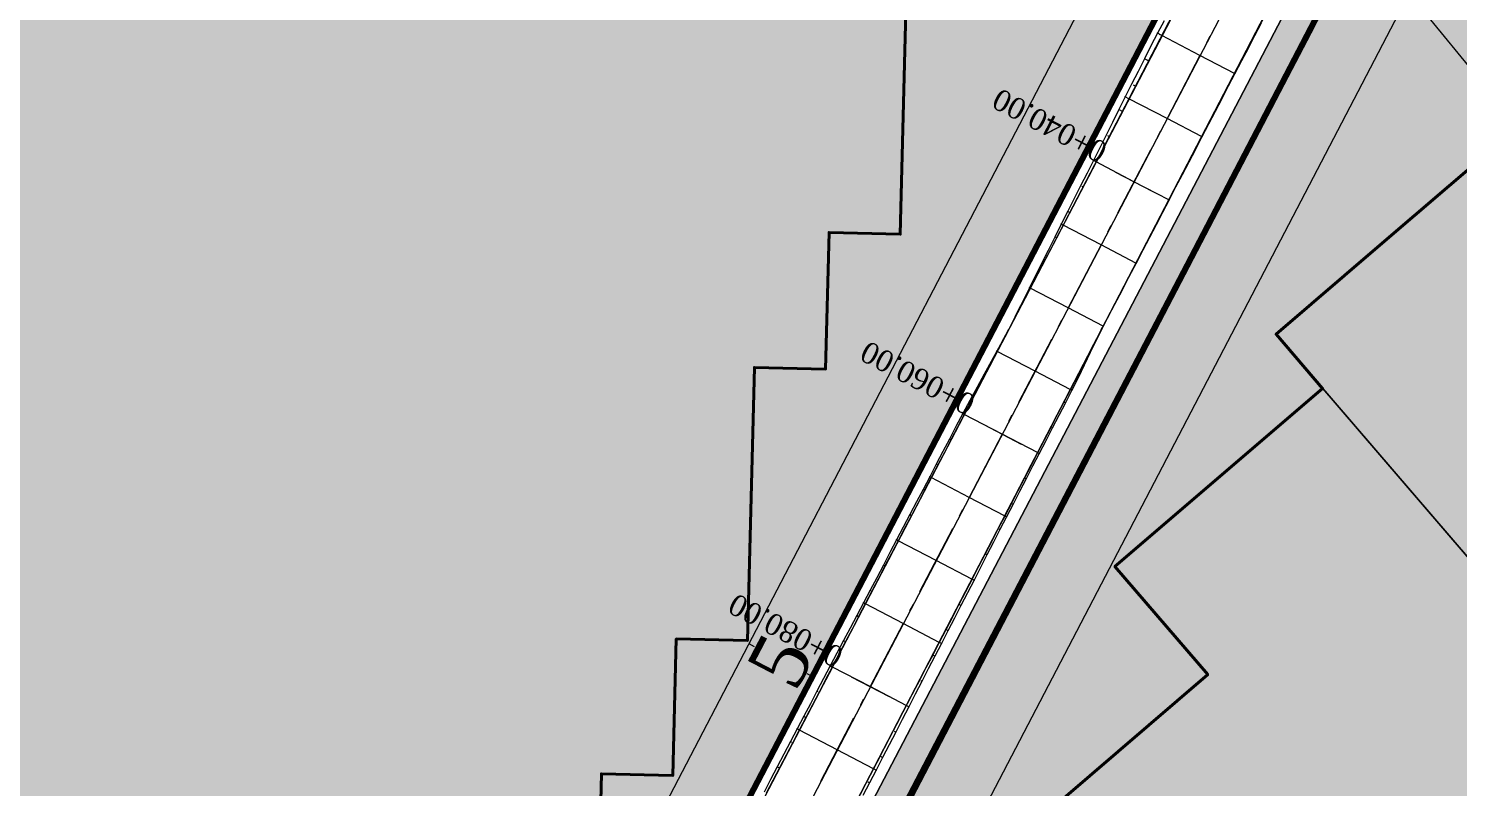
# Model space of a CAD drawing. Header units: metres. Extents: x 478603 to 489313, y 4282657 to 4289463.
# Drawn here: x 479404.6 to 479504.9, y 4287041.3 to 4287094.6 of the extents above; entities that cross this region are included whole.
import ezdxf

# ---------------------------------------------------------------- set-up
doc = ezdxf.new("R2010")
doc.units = ezdxf.units.M
for name, color, linetype, lineweight in [('ADAKENARI', 18, 'Continuous', 0), ('EKS_2', 5, 'Continuous', 0), ('EKSENLER', 3, 'Continuous', 0), ('HDA_2', 30, 'Continuous', 0), ('HDO_2', 30, 'Continuous', 0), ('ISLETME', 18, 'Continuous', 20), ('KALDIRIM', 11, 'Continuous', 0), ('KDA_2', 150, 'Continuous', 20), ('KDO_2', 150, 'Continuous', 20), ('KYA_2', 1, 'Continuous', 20), ('KYO_2', 1, 'Continuous', 20), ('MUSTEMILAT_CIZGISI', 18, 'Continuous', 50), ('P_U_KNL', 143, 'Continuous', 0), ('PARSEL_ALAN', 254, 'Continuous', 0), ('PARSEL_SERA_ALAN', 9, 'Continuous', 40), ('PL_ALİNMAN', 1, 'Continuous', 0), ('PL_ENKESIT', 1, 'Continuous', 0), ('PL_KM', 4, 'Continuous', 0), ('PL_KMYAZI', 30, 'Continuous', 0), ('RAKORDMAN', 3, 'Continuous', 0), ('ROL_CEPHE', 1, 'Continuous', 0), ('SEV_KYA_HDA', 3, 'Continuous', 0), ('SEV_KYO_HDO', 3, 'Continuous', 0), ('SEV_YKA_KDA', 3, 'Continuous', 0), ('SEV_YKO_KDO', 3, 'Continuous', 0), ('SNR_YAPIYAK', 18, 'Continuous', 0), ('YKA_2', 33, 'Continuous', 0), ('YKO_2', 33, 'Continuous', 0)]:
    doc.layers.add(name, color=color, linetype=linetype, lineweight=lineweight)
doc.styles.get("Standard").update_dxf_attribs({"font": 'times.ttf'})

msp = doc.modelspace()

# ---------------------------------------------------------------- hatches: boundary and pattern name
at = {"layer": 'P_U_KNL'}
msp.add_hatch(color=256, dxfattribs=at).paths.add_polyline_path([(479495.51, 4287101.89), (479494.67, 4287099.83), (479493.76, 4287097.81), (479492.76, 4287095.81), (479424.37, 4286964.91), (479323.79, 4286772.4), (479321.69, 4286767.97), (479319.96, 4286763.36), (479318.6, 4286758.63), (479317.63, 4286753.81), (479317.05, 4286748.92), (479316.86, 4286744), (479317.07, 4286739.09), (479317.68, 4286734.21), (479318.68, 4286729.39), (479320.06, 4286724.66), (479321.82, 4286720.07), (479323.95, 4286715.63), (479326.42, 4286711.38), (479329.23, 4286707.34), (479332.36, 4286703.54), (479335.78, 4286700), (479339.48, 4286696.76), (479343.41, 4286693.83), (479368.04, 4286676.98), (479369.17, 4286678.63), (479344.57, 4286695.46), (479340.74, 4286698.31), (479337.16, 4286701.45), (479333.85, 4286704.87), (479330.83, 4286708.55), (479328.11, 4286712.45), (479325.72, 4286716.57), (479323.66, 4286720.86), (479321.96, 4286725.3), (479320.62, 4286729.87), (479319.65, 4286734.53), (479319.07, 4286739.26), (479318.86, 4286744.01), (479319.04, 4286748.77), (479319.6, 4286753.49), (479320.54, 4286758.16), (479321.86, 4286762.73), (479323.54, 4286767.18), (479325.58, 4286771.51), (479426.15, 4286963.99), (479434.01, 4286979.05), (479438.91, 4286934.31), (479439.57, 4286929.81), (479440.57, 4286925.36), (479441.9, 4286920.99), (479443.56, 4286916.74), (479445.53, 4286912.62), (479447.8, 4286908.66), (479450.36, 4286904.88), (479453.18, 4286901.32), (479563.64, 4286772.19), (479564.25, 4286771.49), (479564.87, 4286770.78), (479565.5, 4286770.09), (479566.13, 4286769.4), (479566.77, 4286768.72), (479567.42, 4286768.04), (479568.08, 4286767.37), (479568.74, 4286766.71), (479589.57, 4286746.06), (479590.98, 4286747.48), (479570.15, 4286768.13), (479569.5, 4286768.78), (479568.86, 4286769.43), (479568.23, 4286770.09), (479567.6, 4286770.76), (479566.98, 4286771.44), (479566.37, 4286772.12), (479565.76, 4286772.8), (479565.16, 4286773.5), (479454.72, 4286902.59), (479451.97, 4286906.06), (479449.49, 4286909.72), (479447.3, 4286913.55), (479445.4, 4286917.53), (479443.8, 4286921.65), (479442.51, 4286925.87), (479441.54, 4286930.18), (479440.89, 4286934.56), (479435.68, 4286982.24), (479494.54, 4287094.9), (479495.56, 4287096.95), (479496.51, 4287099.04), (479497.38, 4287101.17), (479497.66, 4287101.94), (479495.73, 4287102.5)])
at = {"layer": 'PARSEL_ALAN'}
for points in [[(479399.4, 4286933.73), (479405.09, 4286944.62), (479409.71, 4286953.49), (479425.73, 4286984.15), (479428.51, 4286989.47), (479491.3, 4287110.04), (479490.44, 4287118.34), (479469.54, 4287142.67), (479288.02, 4287147.27), (479271.78, 4287100.28), (479266.55, 4287102.39), (479233.89, 4287039.6), (479214.83, 4286998.4)], [(479592.62, 4286750.32), (479589.1, 4286749.77), (479566.59, 4286772.32), (479454.72, 4286902.59), (479447.56, 4286913.69), (479444.08, 4286921.74), (479442.8, 4286925.95), (479441.19, 4286934.6), (479436.14, 4286978.83), (479435.99, 4286982.18), (479498.19, 4287101.62), (479503.67, 4287102.19), (479660.51, 4286910.63), (479663.1, 4286885.21)]]:
    msp.add_hatch(color=256, dxfattribs=at).paths.add_polyline_path(points)
at = {"layer": 'PARSEL_SERA_ALAN'}
for points in [[(479467.14, 4287135.44), (479465.74, 4287080.15), (479460.74, 4287080.27), (479460.5, 4287070.68), (479455.5, 4287070.8), (479455.01, 4287051.61), (479450.02, 4287051.73), (479449.77, 4287042.14), (479444.77, 4287042.26), (479444.53, 4287032.67), (479439.53, 4287032.79), (479439.29, 4287023.2), (479434.29, 4287023.32), (479434.05, 4287013.73), (479429.05, 4287013.85), (479428.81, 4287004.26), (479423.81, 4287004.38), (479423.57, 4286994.79), (479418.57, 4286994.91), (479418.32, 4286985.32), (479413.33, 4286985.44), (479413.08, 4286975.84), (479408.09, 4286975.97), (479407.84, 4286966.37), (479402.84, 4286966.5), (479402.6, 4286956.9), (479397.6, 4286957.03), (479397.36, 4286947.43), (479377.37, 4286947.94), (479377.61, 4286957.54), (479347.62, 4286958.3), (479347.86, 4286967.89), (479317.87, 4286968.65), (479318.11, 4286978.25), (479288.12, 4286979.01), (479288.37, 4286988.61), (479258.38, 4286989.37), (479258.62, 4286998.96), (479228.63, 4286999.72), (479228.87, 4287009.32), (479233.87, 4287009.19), (479234.36, 4287028.39), (479239.35, 4287028.26), (479239.6, 4287037.86), (479244.6, 4287037.73), (479244.84, 4287047.33), (479249.84, 4287047.2), (479250.08, 4287056.8), (479255.08, 4287056.67), (479255.32, 4287066.27), (479260.32, 4287066.14), (479260.56, 4287075.74), (479265.56, 4287075.61), (479265.8, 4287085.21), (479270.8, 4287085.08), (479275.8, 4287084.95), (479276.04, 4287094.55), (479281.04, 4287094.43), (479281.29, 4287104.02), (479286.28, 4287103.9), (479286.77, 4287123.09), (479291.77, 4287122.96), (479292.25, 4287142.16), (479467.2, 4287137.73)], [(479461.8, 4286902.1), (479476.36, 4286914.61), (479447.05, 4286948.75), (479454.33, 4286955.01), (479444.56, 4286966.39), (479451.84, 4286972.64), (479445.33, 4286980.23), (479452.61, 4286986.48), (479449.35, 4286990.28), (479456.64, 4286996.53), (479453.38, 4287000.32), (479460.66, 4287006.58), (479457.41, 4287010.37), (479464.69, 4287016.62), (479461.43, 4287020.42), (479476, 4287032.93), (479472.74, 4287036.72), (479487.31, 4287049.23), (479480.79, 4287056.81), (479495.36, 4287069.32), (479492.1, 4287073.12), (479499.39, 4287079.37), (479506.67, 4287085.62), (479594.62, 4286983.2), (479587.33, 4286976.95), (479655.74, 4286897.29), (479648.46, 4286891.03), (479654.97, 4286883.45), (479647.69, 4286877.19), (479650.94, 4286873.4), (479636.38, 4286860.89), (479639.63, 4286857.1), (479632.35, 4286850.84), (479635.61, 4286847.05), (479628.33, 4286840.8), (479631.58, 4286837), (479617.02, 4286824.49), (479620.27, 4286820.7), (479612.99, 4286814.45), (479616.25, 4286810.65), (479608.96, 4286804.4), (479612.22, 4286800.61), (479597.66, 4286788.1), (479600.91, 4286784.31), (479593.63, 4286778.05), (479596.89, 4286774.26), (479589.6, 4286768), (479576.57, 4286783.18), (479569.29, 4286776.92)]]:
    msp.add_hatch(color=256, dxfattribs=at).paths.add_polyline_path(points)

# ---------------------------------------------------------------- linework, layer by layer
at = {"layer": 'ADAKENARI', "lineweight": 100}
for p, q in [((479491.3, 4287110.04), (479428.51, 4286989.47)), ((479435.99, 4286982.18), (479498.19, 4287101.62))]:
    msp.add_line(p, q, dxfattribs=at)
at = {"layer": 'EKS_2'}
for p in [(479486.76, 4287092.7, 921.08), (479484.45, 4287088.27, 921.16), (479482.13, 4287083.83, 921.25), (479479.82, 4287079.4, 921.34), (479477.51, 4287074.97, 921.42), (479475.19, 4287070.54, 921.51), (479472.88, 4287066.11, 921.59), (479470.56, 4287061.67, 921.68), (479468.25, 4287057.24, 921.77), (479465.93, 4287052.81, 921.85), (479463.62, 4287048.38, 921.94), (479461.3, 4287043.95, 922.02)]:
    msp.add_point(p, dxfattribs=at)
at = {"layer": 'EKSENLER'}
msp.add_line((479500.65, 4287119.29), (479303.07, 4286740.8), dxfattribs=at)
at = {"layer": 'HDA_2'}
msp.add_polyline3d([(479473.12, 4287073.05, 921.48), (479472.53, 4287071.93, 921.4), (479472.07, 4287071.04, 921.42), (479471.61, 4287070.15, 921.43), (479471.14, 4287069.27, 921.45), (479470.68, 4287068.38, 921.47), (479470.22, 4287067.49, 921.48), (479469.76, 4287066.61, 921.5), (479469.29, 4287065.72, 921.52), (479468.83, 4287064.83, 921.54), (479468.37, 4287063.95, 921.55), (479467.9, 4287063.06, 921.57), (479467.44, 4287062.18, 921.59), (479466.98, 4287061.29, 921.6), (479466.52, 4287060.4, 921.62), (479466.05, 4287059.52, 921.64), (479465.59, 4287058.63, 921.66), (479465.13, 4287057.74, 921.67), (479464.66, 4287056.86, 921.69), (479464.2, 4287055.97, 921.71), (479463.74, 4287055.08, 921.73), (479463.28, 4287054.2, 921.74), (479462.81, 4287053.31, 921.76), (479462.35, 4287052.42, 921.78), (479461.89, 4287051.54, 921.79), (479461.43, 4287050.65, 921.81), (479460.96, 4287049.76, 921.83), (479460.5, 4287048.88, 921.85), (479460.04, 4287047.99, 921.86), (479459.57, 4287047.11, 921.88), (479459.11, 4287046.22, 921.9), (479458.65, 4287045.33, 921.91), (479458.19, 4287044.45, 921.93), (479457.72, 4287043.56, 921.95), (479457.26, 4287042.67, 921.97), (479456.8, 4287041.79, 921.98), (479456.33, 4287040.9, 922)], dxfattribs=at)
for p in [(479472.53, 4287071.93, 921.4), (479470.22, 4287067.49, 921.48), (479467.9, 4287063.06, 921.57), (479465.59, 4287058.63, 921.66), (479463.28, 4287054.2, 921.74), (479460.96, 4287049.76, 921.83), (479458.65, 4287045.33, 921.91)]:
    msp.add_point(p, dxfattribs=at)
at = {"layer": 'HDO_2'}
msp.add_polyline3d([(479479.6, 4287072.93, 921.54), (479477.67, 4287069.24, 921.4), (479477.21, 4287068.35, 921.42), (479476.75, 4287067.47, 921.44), (479476.29, 4287066.58, 921.45), (479475.83, 4287065.69, 921.47), (479475.37, 4287064.8, 921.49), (479474.91, 4287063.91, 921.5), (479474.45, 4287063.03, 921.52), (479473.99, 4287062.14, 921.54), (479473.53, 4287061.25, 921.56), (479473.07, 4287060.36, 921.57), (479472.61, 4287059.48, 921.59), (479472.15, 4287058.59, 921.61), (479471.69, 4287057.7, 921.63), (479471.23, 4287056.81, 921.64), (479470.77, 4287055.93, 921.66), (479470.31, 4287055.04, 921.68), (479469.85, 4287054.15, 921.69), (479469.39, 4287053.26, 921.71), (479468.93, 4287052.37, 921.73), (479468.47, 4287051.49, 921.75), (479468.01, 4287050.6, 921.76), (479467.54, 4287049.71, 921.78), (479467.08, 4287048.82, 921.8), (479466.62, 4287047.94, 921.81), (479466.16, 4287047.05, 921.83), (479465.7, 4287046.16, 921.85), (479465.24, 4287045.27, 921.87), (479464.78, 4287044.38, 921.88), (479464.32, 4287043.5, 921.9), (479463.86, 4287042.61, 921.92), (479463.4, 4287041.72, 921.93), (479462.94, 4287040.83, 921.95)], dxfattribs=at)
for p in [(479477.67, 4287069.24, 921.4), (479475.37, 4287064.8, 921.49), (479473.07, 4287060.36, 921.57), (479470.77, 4287055.93, 921.66), (479468.47, 4287051.49, 921.75), (479466.16, 4287047.05, 921.83), (479463.86, 4287042.61, 921.92)]:
    msp.add_point(p, dxfattribs=at)
at = {"layer": 'ISLETME'}
for p, q in [((479506.67, 4287085.62), (479492.1, 4287073.12)), ((479492.1, 4287073.12), (479553.99, 4287001.04))]:
    msp.add_line(p, q, dxfattribs=at)
at = {"layer": 'KALDIRIM'}
for p, q in [((479491.76, 4287108.73), (479141.95, 4286438.66)), ((479432.85, 4286982.9), (479495.47, 4287103.56))]:
    msp.add_line(p, q, dxfattribs=at)
at = {"layer": 'KDA_2'}
msp.add_polyline3d([(479484.24, 4287095.14, 914.18), (479483.78, 4287094.26, 914.1), (479483.32, 4287093.37, 914.35), (479482.87, 4287092.47, 914.61), (479482.42, 4287091.58, 914.86), (479481.97, 4287090.69, 915.12), (479481.52, 4287089.79, 915.37), (479481.08, 4287088.9, 915.71), (479480.63, 4287088, 916.04), (479480.18, 4287087.11, 916.38), (479479.73, 4287086.21, 916.72), (479479.29, 4287085.32, 917.05), (479478.84, 4287084.43, 917.32), (479478.39, 4287083.54, 917.59), (479477.94, 4287082.65, 917.86), (479477.49, 4287081.76, 918.13), (479477.03, 4287080.86, 918.4), (479476.57, 4287079.94, 918.75), (479476.11, 4287079.01, 919.11), (479475.65, 4287078.09, 919.46), (479475.2, 4287077.2, 919.81), (479474.8, 4287076.38, 920.12), (479474.47, 4287075.72, 920.42), (479474.18, 4287075.13, 920.68), (479473.9, 4287074.57, 920.93), (479473.63, 4287074.03, 921.17), (479473.36, 4287073.49, 921.42)], dxfattribs=at)
for p in [(479483.78, 4287094.26, 914.1), (479481.52, 4287089.79, 915.37), (479479.29, 4287085.32, 917.05), (479477.03, 4287080.86, 918.4), (479474.8, 4287076.38, 920.12)]:
    msp.add_point(p, dxfattribs=at)
at = {"layer": 'KDO_2'}
msp.add_polyline3d([(479491.06, 4287094.97, 914.15), (479490.6, 4287094.08, 914.4), (479490.14, 4287093.19, 914.64), (479489.67, 4287092.31, 914.88), (479489.21, 4287091.42, 915.13), (479488.75, 4287090.53, 915.46), (479488.29, 4287089.65, 915.79), (479487.83, 4287088.76, 916.12), (479487.36, 4287087.87, 916.45), (479486.9, 4287086.99, 916.79), (479486.44, 4287086.1, 917.1), (479485.98, 4287085.21, 917.42), (479485.51, 4287084.32, 917.73), (479485.05, 4287083.44, 918.05), (479484.59, 4287082.55, 918.36), (479484.13, 4287081.67, 918.61), (479483.68, 4287080.8, 918.85), (479483.22, 4287079.92, 919.1), (479482.76, 4287079.03, 919.34), (479482.28, 4287078.12, 919.6), (479481.78, 4287077.16, 919.88), (479481.27, 4287076.18, 920.17), (479480.77, 4287075.22, 920.46), (479480.31, 4287074.34, 920.72), (479479.97, 4287073.68, 920.92), (479479.84, 4287073.43, 921.15), (479479.82, 4287073.39, 921.18), (479479.84, 4287073.44, 921.22), (479479.88, 4287073.52, 921.29), (479479.93, 4287073.6, 921.37)], dxfattribs=at)
for p in [(479489.21, 4287091.42, 915.13), (479486.9, 4287086.99, 916.79), (479484.59, 4287082.55, 918.36), (479482.28, 4287078.12, 919.6), (479479.97, 4287073.68, 920.92)]:
    msp.add_point(p, dxfattribs=at)
at = {"layer": 'KYA_2'}
msp.add_polyline3d([(479473.36, 4287073.49, 921.42), (479473.22, 4287073.24, 921.45), (479473.09, 4287072.99, 921.49), (479472.94, 4287072.72, 921.53), (479472.77, 4287072.4, 921.57), (479472.51, 4287071.94, 921.64), (479472.11, 4287071.21, 921.8), (479471.63, 4287070.33, 922.01), (479471.13, 4287069.41, 922.22), (479470.62, 4287068.47, 922.43), (479470.12, 4287067.55, 922.65), (479469.64, 4287066.64, 922.66), (479469.18, 4287065.76, 922.68), (479468.72, 4287064.88, 922.69), (479468.26, 4287064, 922.7), (479467.8, 4287063.11, 922.72), (479467.34, 4287062.23, 922.76), (479466.88, 4287061.35, 922.8), (479466.41, 4287060.46, 922.83), (479465.94, 4287059.57, 922.87), (479465.48, 4287058.69, 922.91), (479465.01, 4287057.8, 922.96), (479464.55, 4287056.92, 923.01), (479464.08, 4287056.03, 923.06), (479463.62, 4287055.15, 923.11), (479463.15, 4287054.26, 923.16), (479462.68, 4287053.38, 923.21), (479462.22, 4287052.49, 923.26), (479461.75, 4287051.61, 923.32), (479461.29, 4287050.72, 923.37), (479460.82, 4287049.84, 923.42), (479460.36, 4287048.95, 923.46), (479459.89, 4287048.07, 923.5), (479459.43, 4287047.18, 923.54), (479458.96, 4287046.3, 923.59), (479458.5, 4287045.41, 923.63), (479458.03, 4287044.53, 923.66), (479457.57, 4287043.64, 923.68), (479457.11, 4287042.75, 923.71), (479456.64, 4287041.87, 923.73), (479456.18, 4287040.98, 923.76)], dxfattribs=at)
for p in [(479472.51, 4287071.94, 921.64), (479470.12, 4287067.55, 922.65), (479467.8, 4287063.11, 922.72), (479465.48, 4287058.69, 922.91), (479463.15, 4287054.26, 923.16), (479460.82, 4287049.84, 923.42), (479458.5, 4287045.41, 923.63)]:
    msp.add_point(p, dxfattribs=at)
at = {"layer": 'KYO_2'}
msp.add_polyline3d([(479479.93, 4287073.6, 921.37), (479479.5, 4287072.72, 921.59), (479479.07, 4287071.84, 921.82), (479478.64, 4287070.96, 922.04), (479478.21, 4287070.07, 922.27), (479477.77, 4287069.19, 922.5), (479477.32, 4287068.3, 922.55), (479476.86, 4287067.41, 922.6), (479476.4, 4287066.52, 922.65), (479475.94, 4287065.63, 922.71), (479475.48, 4287064.74, 922.76), (479475.02, 4287063.85, 922.8), (479474.57, 4287062.97, 922.84), (479474.11, 4287062.08, 922.88), (479473.65, 4287061.19, 922.91), (479473.19, 4287060.3, 922.95), (479472.73, 4287059.41, 923.01), (479472.28, 4287058.52, 923.07), (479471.82, 4287057.63, 923.12), (479471.36, 4287056.74, 923.18), (479470.91, 4287055.85, 923.24), (479470.45, 4287054.96, 923.28), (479469.99, 4287054.07, 923.33), (479469.53, 4287053.19, 923.37), (479469.08, 4287052.3, 923.42), (479468.62, 4287051.41, 923.46), (479468.16, 4287050.52, 923.52), (479467.7, 4287049.63, 923.57), (479467.25, 4287048.74, 923.62), (479466.79, 4287047.85, 923.68), (479466.33, 4287046.96, 923.73), (479465.87, 4287046.07, 923.77), (479465.42, 4287045.18, 923.81), (479464.96, 4287044.29, 923.85), (479464.5, 4287043.41, 923.88), (479464.04, 4287042.52, 923.92), (479463.58, 4287041.63, 923.95), (479463.12, 4287040.74, 923.97)], dxfattribs=at)
for p in [(479477.77, 4287069.19, 922.5), (479475.48, 4287064.74, 922.76), (479473.19, 4287060.3, 922.95), (479470.91, 4287055.85, 923.24), (479468.62, 4287051.41, 923.46), (479466.33, 4287046.96, 923.73), (479464.04, 4287042.52, 923.92)]:
    msp.add_point(p, dxfattribs=at)
at = {"layer": 'MUSTEMILAT_CIZGISI', "lineweight": 13}
msp.add_polyline3d([(479492.1, 4287073.12, 0), (479506.67, 4287085.62, 0), (479568.56, 4287013.55, 0), (479553.99, 4287001.04, 0), (479492.1, 4287073.12, 0)], close=True, dxfattribs=at)
at = {"layer": 'P_U_KNL'}
for points in [[(479565.16, 4286773.5, 0), (479454.72, 4286902.59, 0), (479451.97, 4286906.06, 0), (479449.49, 4286909.72, 0), (479447.3, 4286913.55, 0), (479445.4, 4286917.53, 0), (479443.8, 4286921.65, 0), (479442.51, 4286925.87, 0), (479441.54, 4286930.18, 0), (479440.89, 4286934.56, 0), (479435.68, 4286982.24, 0), (479494.54, 4287094.9, 0), (479495.56, 4287096.95, 0), (479496.51, 4287099.04, 0), (479497.38, 4287101.17, 0), (479497.66, 4287101.94, 0), (479495.73, 4287102.5, 80.51), (479495.51, 4287101.89, 0), (479495.51, 4287101.89, 0), (479494.67, 4287099.83, 0), (479493.76, 4287097.81, 0), (479492.76, 4287095.81, 0), (479424.37, 4286964.91, 0), (479323.79, 4286772.4, 0)], [(479565.16, 4286773.5, 0), (479454.72, 4286902.59, 0), (479451.97, 4286906.06, 0), (479449.49, 4286909.72, 0), (479447.3, 4286913.55, 0), (479445.4, 4286917.53, 0), (479443.8, 4286921.65, 0), (479442.51, 4286925.87, 0), (479441.54, 4286930.18, 0), (479440.89, 4286934.56, 0), (479435.68, 4286982.24, 0), (479494.54, 4287094.9, 0), (479495.56, 4287096.95, 0), (479496.51, 4287099.04, 0), (479497.38, 4287101.17, 0), (479497.66, 4287101.94, 0), (479495.73, 4287102.5, 80.51), (479495.51, 4287101.89, 0), (479495.51, 4287101.89, 0), (479494.67, 4287099.83, 0), (479493.76, 4287097.81, 0), (479492.76, 4287095.81, 0), (479424.37, 4286964.91, 0), (479323.79, 4286772.4, 0)], [(479565.16, 4286773.5, 0), (479454.72, 4286902.59, 0), (479451.97, 4286906.06, 0), (479449.49, 4286909.72, 0), (479447.3, 4286913.55, 0), (479445.4, 4286917.53, 0), (479443.8, 4286921.65, 0), (479442.51, 4286925.87, 0), (479441.54, 4286930.18, 0), (479440.89, 4286934.56, 0), (479435.68, 4286982.24, 0), (479494.54, 4287094.9, 0), (479495.56, 4287096.95, 0), (479496.51, 4287099.04, 0), (479497.38, 4287101.17, 0), (479497.66, 4287101.94, 0), (479495.73, 4287102.5, 0), (479495.51, 4287101.89, 0), (479495.51, 4287101.89, 0), (479494.67, 4287099.83, 0), (479493.76, 4287097.81, 0), (479492.76, 4287095.81, 0), (479424.37, 4286964.91, 0), (479323.79, 4286772.4, 0)], [(479323.79, 4286772.4, 0), (479424.37, 4286964.91, 0), (479492.76, 4287095.81, 0), (479493.76, 4287097.81, 0), (479494.67, 4287099.83, 0), (479495.51, 4287101.89, 0), (479495.73, 4287102.5, 0)], [(479435.68, 4286982.24, 0), (479494.54, 4287094.9, 0), (479495.56, 4287096.95, 0), (479496.51, 4287099.04, 0), (479497.38, 4287101.17, 0), (479497.66, 4287101.94, 0)], [(479435.99, 4286982.18, 0), (479494.81, 4287094.77, 0), (479495.83, 4287096.82, 0), (479496.79, 4287098.92, 0), (479497.66, 4287101.06, 0), (479497.95, 4287101.85, 0)]]:
    msp.add_polyline3d(points, dxfattribs=at)
at = {"layer": 'PARSEL_ALAN'}
for points in [[(479399.4, 4286933.73, 924.04), (479405.09, 4286944.62, 923.53), (479409.71, 4286953.49, 923.03), (479425.73, 4286984.15, 923.71), (479428.51, 4286989.47, 923.94), (479491.3, 4287110.04, 918.16), (479490.44, 4287118.34, 919.38), (479469.54, 4287142.67, 921.12), (479288.02, 4287147.27, 904.23), (479271.78, 4287100.28, 902.75), (479266.55, 4287102.39, 902.41), (479233.89, 4287039.6, 901.23), (479214.83, 4286998.4, 900.83), (479399.4, 4286933.73, 924.04)], [(479399.4, 4286933.73, 0), (479405.09, 4286944.62, 0), (479409.71, 4286953.49, 0), (479425.73, 4286984.15, 0), (479428.51, 4286989.47, 0), (479491.3, 4287110.04, 0), (479490.44, 4287118.34, 0), (479469.54, 4287142.67, 0), (479288.02, 4287147.27, 0), (479271.78, 4287100.28, 0), (479266.55, 4287102.39, 0), (479233.89, 4287039.6, 0), (479214.83, 4286998.4, 0), (479399.4, 4286933.73, 0)], [(479592.62, 4286750.32, 934.5), (479589.1, 4286749.77, 934.2), (479566.59, 4286772.32, 931.19), (479454.72, 4286902.59, 926.34), (479447.56, 4286913.69, 925.59), (479444.08, 4286921.74, 925.17), (479442.8, 4286925.95, 924.92), (479441.19, 4286934.6, 924.69), (479436.14, 4286978.83, 924.1), (479435.99, 4286982.18, 924.18), (479498.19, 4287101.62, 916.73), (479503.67, 4287102.19, 917.71), (479660.51, 4286910.63, 931.54), (479663.1, 4286885.21, 932.59), (479592.62, 4286750.32, 934.5)], [(479592.62, 4286750.32, 0), (479589.1, 4286749.77, 0), (479566.59, 4286772.32, 0), (479454.72, 4286902.59, 0), (479447.56, 4286913.69, 0), (479444.08, 4286921.74, 0), (479442.8, 4286925.95, 0), (479441.19, 4286934.6, 0), (479436.14, 4286978.83, 0), (479435.99, 4286982.18, 0), (479498.19, 4287101.62, 0), (479503.67, 4287102.19, 0), (479660.51, 4286910.63, 0), (479663.1, 4286885.21, 0), (479592.62, 4286750.32, 0)]]:
    msp.add_polyline3d(points, close=True, dxfattribs=at)
at = {"layer": 'PARSEL_SERA_ALAN'}
for points in [[(479467.14, 4287135.44, 0), (479465.74, 4287080.15, 0), (479460.74, 4287080.27, 0), (479460.5, 4287070.68, 0), (479455.5, 4287070.8, 0), (479455.01, 4287051.61, 0), (479450.02, 4287051.73, 0), (479449.77, 4287042.14, 0), (479444.77, 4287042.26, 0), (479444.53, 4287032.67, 0), (479439.53, 4287032.79, 0), (479439.29, 4287023.2, 0), (479434.29, 4287023.32, 0), (479434.05, 4287013.73, 0), (479429.05, 4287013.85, 0), (479428.81, 4287004.26, 0), (479423.81, 4287004.38, 0), (479423.57, 4286994.79, 0), (479418.57, 4286994.91, 0), (479418.32, 4286985.32, 0), (479413.33, 4286985.44, 0), (479413.08, 4286975.84, 0)], [(479467.14, 4287135.44, 0), (479465.74, 4287080.15, 0), (479460.74, 4287080.27, 0), (479460.5, 4287070.68, 0), (479455.5, 4287070.8, 0), (479455.01, 4287051.61, 0), (479450.02, 4287051.73, 0), (479449.77, 4287042.14, 0), (479444.77, 4287042.26, 0), (479444.53, 4287032.67, 0), (479439.53, 4287032.79, 0), (479439.29, 4287023.2, 0), (479434.29, 4287023.32, 0), (479434.05, 4287013.73, 0), (479429.05, 4287013.85, 0), (479428.81, 4287004.26, 0), (479423.81, 4287004.38, 0), (479423.57, 4286994.79, 0), (479418.57, 4286994.91, 0), (479418.32, 4286985.32, 0), (479413.33, 4286985.44, 0), (479413.08, 4286975.84, 0)], [(479445.33, 4286980.23, 0), (479452.61, 4286986.48, 0), (479449.35, 4286990.28, 0), (479456.64, 4286996.53, 0), (479453.38, 4287000.32, 0), (479460.66, 4287006.58, 0), (479457.41, 4287010.37, 0), (479464.69, 4287016.62, 0), (479461.43, 4287020.42, 0), (479476, 4287032.93, 0), (479472.74, 4287036.72, 0), (479487.31, 4287049.23, 0), (479480.79, 4287056.81, 0), (479495.36, 4287069.32, 0), (479492.1, 4287073.12, 0), (479499.39, 4287079.37, 0), (479506.67, 4287085.62, 0), (479594.62, 4286983.2, 0)], [(479445.33, 4286980.23, 0), (479452.61, 4286986.48, 0), (479449.35, 4286990.28, 0), (479456.64, 4286996.53, 0), (479453.38, 4287000.32, 0), (479460.66, 4287006.58, 0), (479457.41, 4287010.37, 0), (479464.69, 4287016.62, 0), (479461.43, 4287020.42, 0), (479476, 4287032.93, 0), (479472.74, 4287036.72, 0), (479487.31, 4287049.23, 0), (479480.79, 4287056.81, 0), (479495.36, 4287069.32, 0), (479492.1, 4287073.12, 0), (479499.39, 4287079.37, 0), (479506.67, 4287085.62, 0), (479594.62, 4286983.2, 0)]]:
    msp.add_polyline3d(points, dxfattribs=at)
at = {"layer": 'PL_ALİNMAN'}
for p, q in [((479487.46, 4287094.03), (479487.23, 4287093.58)), ((479486.76, 4287092.7), (479484.45, 4287088.27)), ((479483.99, 4287087.38), (479483.75, 4287086.94)), ((479483.29, 4287086.05), (479480.98, 4287081.62)), ((479480.51, 4287080.73), (479480.28, 4287080.29)), ((479479.82, 4287079.4), (479477.51, 4287074.97)), ((479477.04, 4287074.08), (479476.81, 4287073.64)), ((479476.35, 4287072.75), (479474.03, 4287068.32)), ((479473.57, 4287067.44), (479473.34, 4287066.99)), ((479472.88, 4287066.11), (479470.56, 4287061.67)), ((479470.1, 4287060.79), (479469.87, 4287060.34)), ((479469.4, 4287059.46), (479467.09, 4287055.03)), ((479466.63, 4287054.14), (479466.39, 4287053.7)), ((479465.93, 4287052.81), (479463.62, 4287048.38)), ((479463.15, 4287047.49), (479462.92, 4287047.05)), ((479462.46, 4287046.16), (479460.14, 4287041.73))]:
    msp.add_line(p, q, dxfattribs=at)
at = {"layer": 'PL_ENKESIT'}
for points in [[(479489.21, 4287091.42, 915.13), (479489.19, 4287091.43, 921.02), (479486.76, 4287092.7, 921.08), (479484.09, 4287094.1, 921.02), (479483.78, 4287094.26, 914.1)], [(479486.9, 4287086.99, 916.79), (479486.88, 4287087, 921.11), (479484.45, 4287088.27, 921.16), (479481.78, 4287089.66, 921.1), (479481.52, 4287089.79, 915.37)], [(479484.59, 4287082.55, 918.36), (479484.58, 4287082.56, 921.19), (479482.13, 4287083.83, 921.25), (479479.47, 4287085.23, 921.19), (479479.29, 4287085.32, 917.05)], [(479482.28, 4287078.12, 919.6), (479482.27, 4287078.12, 921.28), (479479.82, 4287079.4, 921.34), (479477.16, 4287080.79, 921.28), (479477.03, 4287080.86, 918.4)], [(479479.97, 4287073.68, 920.92), (479479.97, 4287073.68, 921.37), (479477.51, 4287074.97, 921.42), (479474.85, 4287076.35, 921.36), (479474.8, 4287076.38, 920.12)], [(479477.77, 4287069.19, 922.5), (479477.67, 4287069.24, 921.4), (479477.66, 4287069.25, 921.45), (479475.19, 4287070.54, 921.51), (479472.54, 4287071.92, 921.45), (479472.53, 4287071.93, 921.4), (479472.51, 4287071.94, 921.64)], [(479475.48, 4287064.74, 922.76), (479475.37, 4287064.8, 921.49), (479475.36, 4287064.81, 921.54), (479472.88, 4287066.11, 921.59), (479470.23, 4287067.49, 921.53), (479470.22, 4287067.49, 921.48), (479470.12, 4287067.55, 922.65)], [(479473.19, 4287060.3, 922.95), (479473.07, 4287060.36, 921.57), (479473.06, 4287060.37, 921.62), (479470.56, 4287061.67, 921.68), (479467.91, 4287063.06, 921.62), (479467.9, 4287063.06, 921.57), (479467.8, 4287063.11, 922.72)], [(479470.91, 4287055.85, 923.24), (479470.77, 4287055.93, 921.66), (479470.76, 4287055.93, 921.71), (479468.25, 4287057.24, 921.77), (479465.6, 4287058.62, 921.71), (479465.59, 4287058.63, 921.66), (479465.48, 4287058.69, 922.91)], [(479468.62, 4287051.41, 923.46), (479468.47, 4287051.49, 921.75), (479468.46, 4287051.49, 921.8), (479465.93, 4287052.81, 921.85), (479463.29, 4287054.19, 921.79), (479463.28, 4287054.2, 921.74), (479463.15, 4287054.26, 923.16)], [(479466.33, 4287046.96, 923.73), (479466.16, 4287047.05, 921.83), (479466.15, 4287047.05, 921.88), (479463.62, 4287048.38, 921.94), (479460.97, 4287049.76, 921.88), (479460.96, 4287049.76, 921.83), (479460.82, 4287049.84, 923.42)], [(479464.04, 4287042.52, 923.92), (479463.86, 4287042.61, 921.92), (479463.85, 4287042.61, 921.97), (479461.3, 4287043.95, 922.02), (479458.66, 4287045.33, 921.97), (479458.65, 4287045.33, 921.91), (479458.5, 4287045.41, 923.63)]]:
    msp.add_polyline3d(points, dxfattribs=at)
at = {"layer": 'PL_KM'}
for p, q in [((479480.8, 4287084.53), (479483.46, 4287083.14)), ((479471.55, 4287066.8), (479474.21, 4287065.41)), ((479462.29, 4287049.07), (479464.95, 4287047.68))]:
    msp.add_line(p, q, dxfattribs=at)
at = {"layer": 'RAKORDMAN'}
for p, q in [((479492.24, 4287109.82, 919.2), (479474.78, 4287076.2, 920.66)), ((479495.65, 4287103.88, 920.02), (479477.84, 4287069.6, 920.75)), ((479474.78, 4287076.2, 920.66), (479426.51, 4286983.75, 923.98)), ((479477.84, 4287069.6, 920.75), (479415.69, 4286949.75, 924.16))]:
    msp.add_line(p, q, dxfattribs=at)
at = {"layer": 'ROL_CEPHE'}
for p, q in [((479455.12, 4287051.4), (479455.48, 4287051.21)), ((479459.56, 4287049.09), (479459.2, 4287049.27))]:
    msp.add_line(p, q, dxfattribs=at)
at = {"layer": 'SEV_KYA_HDA'}
for p, q in [((479472.99, 4287072.82, 921.51), (479472.99, 4287072.81, 921.49)), ((479472.03, 4287071.06, 921.84), (479472.07, 4287071.04, 921.42)), ((479471.07, 4287069.31, 922.24), (479471.11, 4287069.29, 921.85)), ((479470.12, 4287067.55, 922.65), (479470.22, 4287067.49, 921.48)), ((479469.19, 4287065.78, 922.67), (479469.24, 4287065.75, 922.1)), ((479468.26, 4287064, 922.7), (479468.37, 4287063.95, 921.55)), ((479467.34, 4287062.23, 922.76), (479467.39, 4287062.2, 922.17)), ((479466.41, 4287060.46, 922.83), (479466.52, 4287060.4, 921.62)), ((479465.48, 4287058.69, 922.91), (479465.53, 4287058.66, 922.28)), ((479464.55, 4287056.92, 923.01), (479464.66, 4287056.86, 921.69)), ((479463.62, 4287055.15, 923.11), (479463.68, 4287055.12, 922.42)), ((479462.68, 4287053.38, 923.21), (479462.81, 4287053.31, 921.76)), ((479461.75, 4287051.61, 923.32), (479461.82, 4287051.57, 922.56)), ((479460.82, 4287049.84, 923.42), (479460.96, 4287049.76, 921.83)), ((479459.89, 4287048.07, 923.5), (479459.96, 4287048.03, 922.68)), ((479458.96, 4287046.3, 923.59), (479459.11, 4287046.22, 921.9)), ((479458.03, 4287044.53, 923.66), (479458.11, 4287044.49, 922.79)), ((479457.11, 4287042.75, 923.71), (479457.26, 4287042.67, 921.97))]:
    msp.add_line(p, q, dxfattribs=at)
at = {"layer": 'SEV_KYO_HDO'}
for p, q in [((479479.09, 4287071.88, 921.81), (479479.06, 4287071.9, 921.5)), ((479478.21, 4287070.09, 922.27), (479478.18, 4287070.11, 921.85)), ((479477.32, 4287068.3, 922.55), (479477.21, 4287068.35, 921.42)), ((479476.4, 4287066.52, 922.65), (479476.35, 4287066.55, 922.05)), ((479475.48, 4287064.74, 922.76), (479475.37, 4287064.8, 921.49)), ((479474.57, 4287062.97, 922.84), (479474.51, 4287063, 922.18)), ((479473.65, 4287061.19, 922.91), (479473.53, 4287061.25, 921.56)), ((479472.73, 4287059.41, 923.01), (479472.67, 4287059.44, 922.3)), ((479471.82, 4287057.63, 923.12), (479471.69, 4287057.7, 921.63)), ((479470.91, 4287055.85, 923.24), (479470.84, 4287055.89, 922.45)), ((479469.99, 4287054.07, 923.33), (479469.85, 4287054.15, 921.69)), ((479469.08, 4287052.3, 923.42), (479469, 4287052.34, 922.57)), ((479468.16, 4287050.52, 923.52), (479468.01, 4287050.6, 921.76)), ((479467.25, 4287048.74, 923.62), (479467.17, 4287048.78, 922.71)), ((479466.33, 4287046.96, 923.73), (479466.16, 4287047.05, 921.83)), ((479465.42, 4287045.18, 923.81), (479465.33, 4287045.23, 922.84)), ((479464.5, 4287043.41, 923.88), (479464.32, 4287043.5, 921.9)), ((479463.58, 4287041.63, 923.95), (479463.49, 4287041.68, 922.94))]:
    msp.add_line(p, q, dxfattribs=at)
at = {"layer": 'SEV_YKA_KDA'}
for p, q in [((479484.09, 4287094.1, 921.02), (479483.93, 4287094.18, 917.56)), ((479483.16, 4287092.32, 921.05), (479482.87, 4287092.47, 914.61)), ((479482.24, 4287090.55, 921.09), (479482.11, 4287090.62, 918.1)), ((479481.32, 4287088.77, 921.12), (479481.08, 4287088.9, 915.71)), ((479480.39, 4287087, 921.15), (479480.29, 4287087.05, 918.77)), ((479479.47, 4287085.23, 921.19), (479479.29, 4287085.32, 917.05)), ((479478.55, 4287083.45, 921.22), (479478.47, 4287083.49, 919.41)), ((479477.62, 4287081.68, 921.26), (479477.48, 4287081.75, 918.13)), ((479476.7, 4287079.9, 921.29), (479476.64, 4287079.93, 920.02)), ((479475.78, 4287078.13, 921.33), (479475.69, 4287078.17, 919.43)), ((479474.85, 4287076.35, 921.36), (479474.83, 4287076.37, 920.74)), ((479473.93, 4287074.58, 921.4), (479473.91, 4287074.59, 920.92))]:
    msp.add_line(p, q, dxfattribs=at)
at = {"layer": 'SEV_YKO_KDO'}
for p, q in [((479490.11, 4287093.21, 920.99), (479490.14, 4287093.19, 914.64)), ((479489.19, 4287091.43, 921.02), (479489.2, 4287091.43, 918.07)), ((479488.26, 4287089.66, 921.06), (479488.29, 4287089.65, 915.79)), ((479487.34, 4287087.88, 921.09), (479487.35, 4287087.88, 918.77)), ((479486.42, 4287086.11, 921.13), (479486.44, 4287086.1, 917.1)), ((479485.5, 4287084.33, 921.16), (479485.51, 4287084.33, 919.45)), ((479484.58, 4287082.56, 921.19), (479484.59, 4287082.55, 918.36)), ((479483.66, 4287080.78, 921.23), (479483.66, 4287080.78, 920.04)), ((479482.73, 4287079.01, 921.26), (479482.74, 4287079, 919.35)), ((479481.81, 4287077.23, 921.3), (479481.82, 4287077.23, 920.58)), ((479480.89, 4287075.46, 921.33), (479480.89, 4287075.46, 920.39))]:
    msp.add_line(p, q, dxfattribs=at)
at = {"layer": 'SNR_YAPIYAK'}
for p, q in [((479424.07, 4286991.78, 900.83), (479486.17, 4287111.02, 900.83)), ((479441.04, 4286981.06, 931.89), (479501.38, 4287096.93, 931.89)), ((479501.51, 4287096.94, 931.89), (479655.69, 4286908.63, 931.89))]:
    msp.add_line(p, q, dxfattribs=at)
at = {"layer": 'YKA_2'}
msp.add_polyline3d([(479484.55, 4287094.98, 921), (479484.09, 4287094.1, 921.02), (479483.62, 4287093.21, 921.03), (479483.16, 4287092.32, 921.05), (479482.7, 4287091.44, 921.07), (479482.24, 4287090.55, 921.09), (479481.78, 4287089.66, 921.1), (479481.32, 4287088.77, 921.12), (479480.85, 4287087.89, 921.14), (479480.39, 4287087, 921.15), (479479.93, 4287086.11, 921.17), (479479.47, 4287085.23, 921.19), (479479.01, 4287084.34, 921.21), (479478.55, 4287083.46, 921.22), (479478.09, 4287082.57, 921.24), (479477.63, 4287081.68, 921.26), (479477.16, 4287080.79, 921.28), (479476.69, 4287079.88, 921.29), (479476.22, 4287078.97, 921.31), (479475.74, 4287078.06, 921.33), (479475.28, 4287077.18, 921.35), (479474.85, 4287076.35, 921.36), (479474.49, 4287075.65, 921.38), (479474.15, 4287075.01, 921.39), (479473.84, 4287074.41, 921.4), (479473.56, 4287073.87, 921.41), (479473.36, 4287073.49, 921.42), (479473.29, 4287073.37, 921.42), (479473.31, 4287073.39, 921.42), (479473.34, 4287073.45, 921.42), (479473.37, 4287073.51, 921.42), (479473.36, 4287073.49, 921.42), (479473.27, 4287073.32, 921.42), (479473.14, 4287073.07, 921.43), (479472.99, 4287072.78, 921.43), (479472.8, 4287072.42, 921.44), (479472.54, 4287071.92, 921.45), (479472.15, 4287071.17, 921.46), (479471.69, 4287070.29, 921.48), (479471.2, 4287069.36, 921.5), (479470.71, 4287068.42, 921.52), (479470.23, 4287067.49, 921.53), (479469.76, 4287066.59, 921.55), (479469.29, 4287065.7, 921.57), (479468.83, 4287064.82, 921.59), (479468.37, 4287063.94, 921.6), (479467.91, 4287063.06, 921.62), (479467.45, 4287062.17, 921.64), (479466.99, 4287061.29, 921.65), (479466.53, 4287060.4, 921.67), (479466.06, 4287059.51, 921.69), (479465.6, 4287058.62, 921.71), (479465.14, 4287057.74, 921.72), (479464.67, 4287056.85, 921.74), (479464.21, 4287055.97, 921.76), (479463.75, 4287055.08, 921.78), (479463.29, 4287054.19, 921.79), (479462.82, 4287053.31, 921.81), (479462.36, 4287052.42, 921.83), (479461.9, 4287051.53, 921.84), (479461.43, 4287050.65, 921.86), (479460.97, 4287049.76, 921.88), (479460.51, 4287048.87, 921.9), (479460.05, 4287047.99, 921.91), (479459.58, 4287047.1, 921.93), (479459.12, 4287046.21, 921.95), (479458.66, 4287045.33, 921.97), (479458.19, 4287044.44, 921.98), (479457.73, 4287043.55, 922), (479457.27, 4287042.67, 922.02), (479456.81, 4287041.78, 922.03), (479456.34, 4287040.9, 922.05)], dxfattribs=at)
for p in [(479484.09, 4287094.1, 921.02), (479481.78, 4287089.66, 921.1), (479479.47, 4287085.23, 921.19), (479477.16, 4287080.79, 921.28), (479474.85, 4287076.35, 921.36), (479472.54, 4287071.92, 921.45), (479470.23, 4287067.49, 921.53), (479467.91, 4287063.06, 921.62), (479465.6, 4287058.62, 921.71), (479463.29, 4287054.19, 921.79), (479460.97, 4287049.76, 921.88), (479458.66, 4287045.33, 921.97)]:
    msp.add_point(p, dxfattribs=at)
at = {"layer": 'YKO_2'}
msp.add_polyline3d([(479491.03, 4287094.98, 920.95), (479490.57, 4287094.09, 920.97), (479490.11, 4287093.21, 920.99), (479489.65, 4287092.32, 921.01), (479489.19, 4287091.43, 921.02), (479488.73, 4287090.55, 921.04), (479488.26, 4287089.66, 921.06), (479487.8, 4287088.77, 921.07), (479487.34, 4287087.88, 921.09), (479486.88, 4287087, 921.11), (479486.42, 4287086.11, 921.13), (479485.96, 4287085.22, 921.14), (479485.5, 4287084.33, 921.16), (479485.04, 4287083.44, 921.18), (479484.58, 4287082.56, 921.19), (479484.12, 4287081.68, 921.21), (479483.67, 4287080.8, 921.23), (479483.21, 4287079.92, 921.25), (479482.75, 4287079.03, 921.26), (479482.27, 4287078.12, 921.28), (479481.77, 4287077.16, 921.3), (479481.27, 4287076.18, 921.32), (479480.77, 4287075.22, 921.34), (479480.31, 4287074.34, 921.35), (479479.97, 4287073.68, 921.37), (479479.84, 4287073.43, 921.37), (479479.82, 4287073.39, 921.37), (479479.84, 4287073.44, 921.37), (479479.88, 4287073.51, 921.37), (479479.93, 4287073.6, 921.37), (479479.98, 4287073.7, 921.37), (479480.03, 4287073.79, 921.37), (479480.06, 4287073.86, 921.37), (479480.05, 4287073.84, 921.37), (479479.93, 4287073.6, 921.37), (479479.59, 4287072.96, 921.38), (479479.14, 4287072.1, 921.4), (479478.66, 4287071.15, 921.41), (479478.16, 4287070.19, 921.43), (479477.66, 4287069.25, 921.45), (479477.19, 4287068.33, 921.47), (479476.73, 4287067.45, 921.49), (479476.27, 4287066.57, 921.5), (479475.82, 4287065.69, 921.52), (479475.36, 4287064.81, 921.54), (479474.9, 4287063.92, 921.55), (479474.44, 4287063.03, 921.57), (479473.98, 4287062.15, 921.59), (479473.52, 4287061.26, 921.61), (479473.06, 4287060.37, 921.62), (479472.6, 4287059.48, 921.64), (479472.14, 4287058.59, 921.66), (479471.68, 4287057.71, 921.68), (479471.22, 4287056.82, 921.69), (479470.76, 4287055.93, 921.71), (479470.3, 4287055.04, 921.73), (479469.84, 4287054.15, 921.74), (479469.38, 4287053.27, 921.76), (479468.92, 4287052.38, 921.78), (479468.46, 4287051.49, 921.8), (479468, 4287050.6, 921.81), (479467.54, 4287049.72, 921.83), (479467.08, 4287048.83, 921.85), (479466.62, 4287047.94, 921.86), (479466.15, 4287047.05, 921.88), (479465.69, 4287046.17, 921.9), (479465.23, 4287045.28, 921.92), (479464.77, 4287044.39, 921.93), (479464.31, 4287043.5, 921.95), (479463.85, 4287042.61, 921.97), (479463.39, 4287041.73, 921.98), (479462.93, 4287040.84, 922)], dxfattribs=at)
for p in [(479489.19, 4287091.43, 921.02), (479486.88, 4287087, 921.11), (479484.58, 4287082.56, 921.19), (479482.27, 4287078.12, 921.28), (479479.97, 4287073.68, 921.37), (479477.66, 4287069.25, 921.45), (479475.36, 4287064.81, 921.54), (479473.06, 4287060.37, 921.62), (479470.76, 4287055.93, 921.71), (479468.46, 4287051.49, 921.8), (479466.15, 4287047.05, 921.88), (479463.85, 4287042.61, 921.97)]:
    msp.add_point(p, dxfattribs=at)

# ---------------------------------------------------------------- texts
at = {"layer": 'PL_KMYAZI'}
for s, p in [('0+040.00', (479480.39, 4287086.44)), ('0+060.00', (479471.13, 4287068.71)), ('0+080.00', (479461.87, 4287050.98))]:
    msp.add_text(s, height=1.5, rotation=512.4225, dxfattribs=at).set_placement(p)
at = {"layer": 'ROL_CEPHE'}
msp.add_text('5', height=4, rotation=62.4897, dxfattribs=at).set_placement((479458.38, 4287047.91))

doc.saveas('drawing.dxf')
